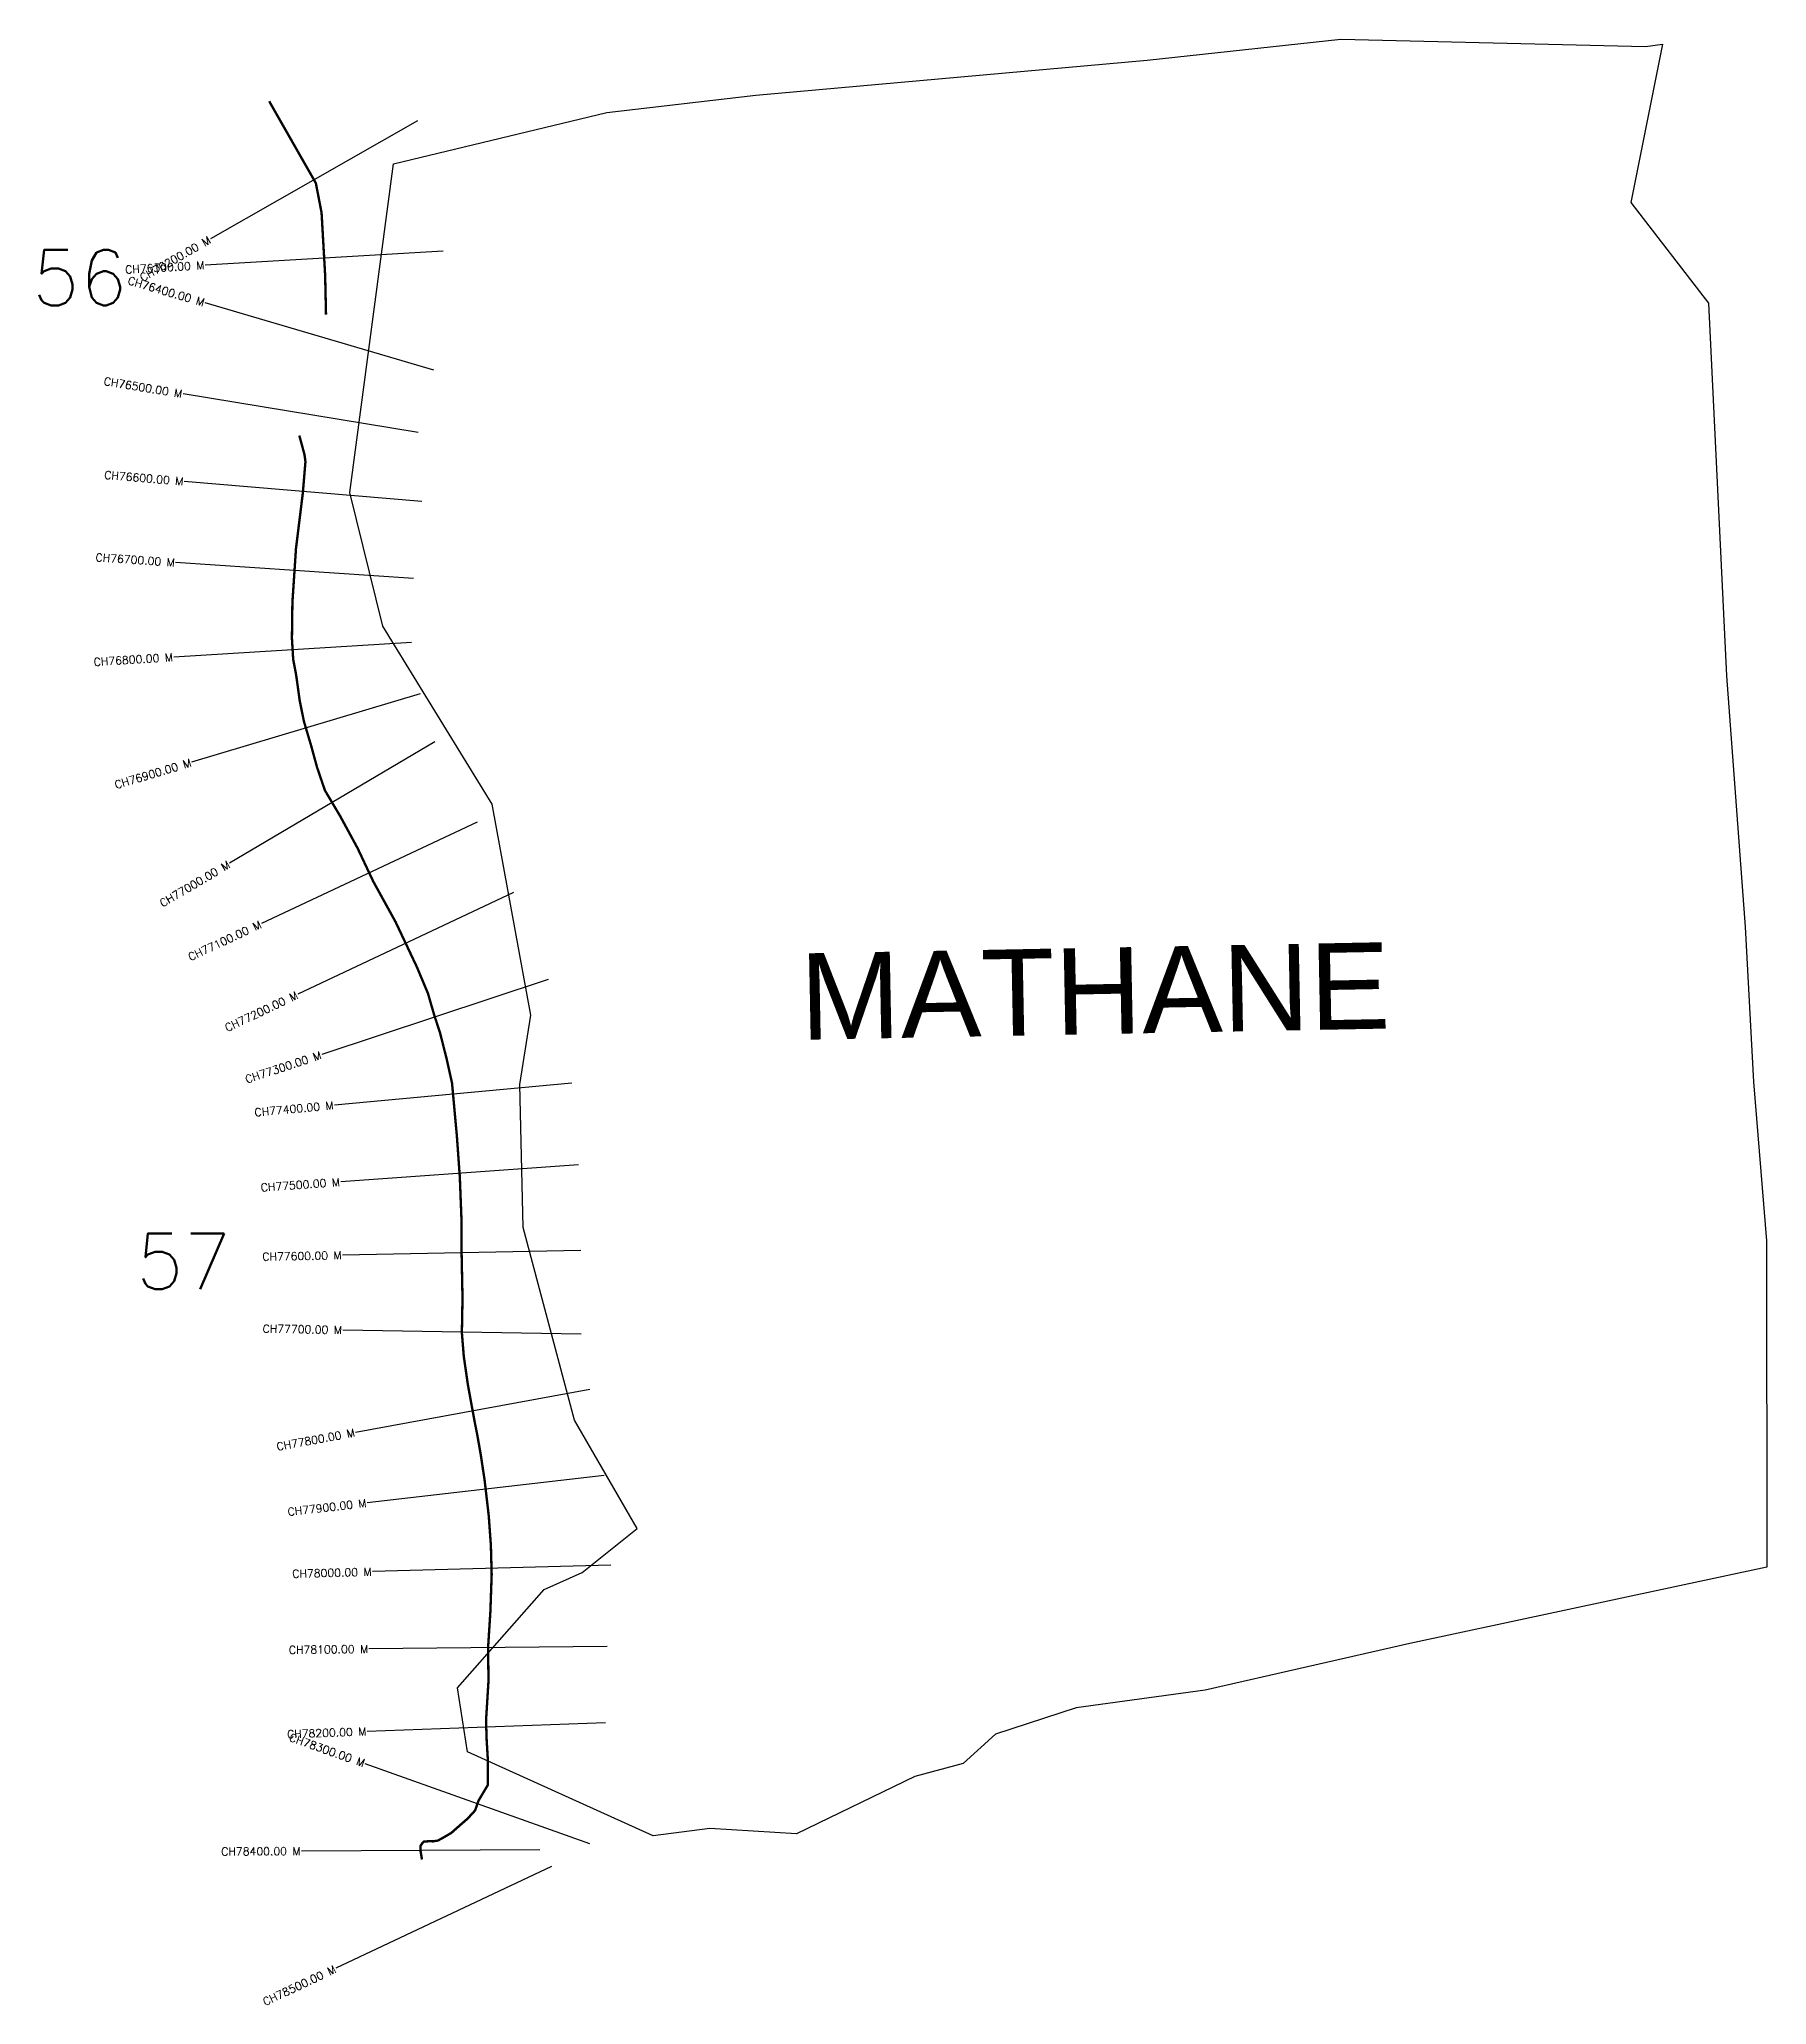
# Model space of a CAD drawing. Header units: metres. Extents: x 260466 to 262640, y 2162683 to 2165157.
import ezdxf
from ezdxf.enums import TextEntityAlignment as Align

# ---------------------------------------------------------------- set-up
doc = ezdxf.new("R2010")
doc.units = ezdxf.units.M
for name, color, linetype in [('CS', 134, 'Continuous'), ('CSMark', 6, 'Continuous'), ('NATURALLY PROTECTED', 3, 'Continuous'), ('village', 3, 'Continuous'), ('VILLAGE NAME', 250, 'Continuous')]:
    doc.layers.add(name, color=color, linetype=linetype)
doc.styles.get("Standard").update_dxf_attribs({"font": 'simplex.shx'})

msp = doc.modelspace()

# ---------------------------------------------------------------- linework, layer by layer
at = {"color": 6, "flags": 128}
msp.add_lwpolyline([(262508.8, 2165151.3), (262468.8, 2164952)], dxfattribs=at)
at = {"layer": 'CS'}
for p, q in [((260941.9, 2165054.6), (260681.2, 2164906.1)), ((260974.1, 2164890.4), (260674.6, 2164873.1)), ((260962.2, 2164740.6), (260674.4, 2164825.6)), ((260942.7, 2164662.1), (260646.7, 2164710.8)), ((260947.1, 2164575.5), (260648.2, 2164600.6)), ((260936.7, 2164478.7), (260637.4, 2164498.6)), ((260934.4, 2164397.9), (260635, 2164379.6)), ((260945, 2164333.4), (260657.6, 2164247.3)), ((260963.5, 2164272.8), (260705.4, 2164120)), ((261016.8, 2164171.9), (260745.3, 2164044.2)), ((261062.6, 2164083.3), (260791.4, 2163955.2)), ((261106.1, 2163973.6), (260821.3, 2163879.3)), ((261135.9, 2163843.1), (260837.2, 2163815.6)), ((261144.4, 2163740.4), (260845.2, 2163719)), ((261147.4, 2163632.7), (260847.4, 2163626.8)), ((261147.7, 2163527.1), (260847.8, 2163532.5)), ((261158.8, 2163457.8), (260863.8, 2163403.7)), ((261176.7, 2163349.3), (260878.6, 2163315)), ((261185, 2163236.6), (260885.1, 2163228.4)), ((261180.7, 2163134.2), (260880.8, 2163131)), ((261178.3, 2163038.1), (260878.5, 2163027.3)), ((261158.6, 2162885.8), (260876, 2162986.5)), ((261095.7, 2162878.2), (260795.7, 2162876.6)), ((261110.4, 2162857.3), (260839.2, 2162729.2))]:
    msp.add_line(p, q, dxfattribs=at)
at = {"layer": 'NATURALLY PROTECTED', "const_width": 3, "flags": 128}
msp.add_lwpolyline([(260755.2, 2165079.2), (260755.2, 2165079.2)], close=True, dxfattribs=at)
for points in [[(260755.2, 2165079.2), (260813.9, 2164976.2), (260821.1, 2164939), (260825.6, 2164860.4), (260826.7, 2164810.8)], [(260793.1, 2164658.5), (260799.6, 2164634.5), (260800.8, 2164625.6), (260797.5, 2164586), (260788.9, 2164516.2), (260784.4, 2164448.4), (260783.8, 2164403), (260785.4, 2164376.6), (260789.1, 2164357.2), (260793.6, 2164324.7), (260798.9, 2164298.6), (260807.8, 2164268.7), (260815.4, 2164240.9), (260825.3, 2164211.8), (260844.4, 2164179.6), (260866.4, 2164139.1), (260886.3, 2164096.9), (260914.2, 2164046.3), (260941.2, 2163989.2), (260955.1, 2163956), (260962.8, 2163929.2), (260970.2, 2163906.7), (260978.4, 2163874.3), (260985.3, 2163843.3), (260988.4, 2163809.5), (260991.4, 2163776.7), (260995.1, 2163725.3), (260997.2, 2163671.4), (260997.3, 2163631.9), (260998.5, 2163572.6), (260997.7, 2163529.1), (261000.1, 2163499.3), (261005.3, 2163463.4), (261013.9, 2163416.4), (261017, 2163400.9), (261021.4, 2163376), (261026.4, 2163342.8), (261031.5, 2163298.8), (261034.2, 2163261.6), (261035.2, 2163224.8), (261033.6, 2163178.5), (261030.7, 2163133), (261031.2, 2163090.7), (261028.1, 2163040.9), (261028.9, 2163016.3), (261030.4, 2162991.3), (261030.2, 2162959.5), (261018.8, 2162940.4), (261014.3, 2162927.7), (261005, 2162917.6), (260994.8, 2162908.7), (260984.4, 2162899.5), (260975.6, 2162894.3), (260967.4, 2162889.8), (260961.3, 2162888.9), (260955.7, 2162889), (260949.8, 2162888.5), (260948.1, 2162886.8), (260945.6, 2162883.1), (260945.7, 2162876.6), (260947.5, 2162866)]]:
    msp.add_lwpolyline(points, dxfattribs=at)
at = {"layer": 'village', "color": 6}
for points in [[(262640, 2163234.1, 0), (262190.7, 2163137.9, 0), (261933.1, 2163079.3, 0), (261770.7, 2163056.8, 0), (261669.2, 2163023.8, 0), (261628.8, 2162986.7, 0), (261567.9, 2162970.4, 0), (261418.9, 2162898.5, 0), (261309.9, 2162904.9, 0), (261238.3, 2162895.7, 0), (261004.6, 2163001.7, 0), (260992, 2163082.1, 0), (261101.1, 2163205.8, 0), (261149.2, 2163227.3, 0), (261218.2, 2163282.7, 0), (261139.5, 2163419.2, 0), (261074.8, 2163661.6, 0), (261070.8, 2163841.7, 0), (261084.5, 2163929, 0), (261035.7, 2164194.3, 0), (260898.2, 2164418.4, 0), (260856.6, 2164586.6, 0), (260911.8, 2165000.3, 0), (261180.1, 2165064.9, 0), (261367.7, 2165086.8, 0), (261860.1, 2165131.1, 0), (262103.8, 2165157.2, 0), (262487.4, 2165148.3, 0), (262508.8, 2165151.3, 0)], [(262468.8, 2164952, 0), (262566.9, 2164824.9, 0), (262589.2, 2164356, 0), (262612.9, 2164040.1, 0), (262623.5, 2163845, 0), (262639.7, 2163644.8, 0), (262640, 2163234.1, 0)]]:
    msp.add_polyline3d(points, dxfattribs=at)

# ---------------------------------------------------------------- texts
at = {"char_height": 70, "attachment_point": 1}
for s, insert in [('56', (260456.8, 2164892.1)), ('57', (260587.5, 2163654.1))]:
    msp.add_mtext_dynamic_manual_height_columns(s, width=95.172, gutter_width=1, heights=[0], dxfattribs=dict(at, insert=insert))
at = {"layer": 'CSMark'}
for s, rotation, p in [('CH76200.00 M', 29.6726, (260680.3, 2164905.6)), ('CH76300.00 M', 3.3192, (260673.6, 2164873)), ('CH76400.00 M', 343.5585, (260673.5, 2164825.8)), ('CH76500.00 M', 350.6628, (260645.7, 2164710.9)), ('CH76600.00 M', 355.2068, (260647.2, 2164600.7)), ('CH76700.00 M', 356.2045, (260636.4, 2164498.6)), ('CH76800.00 M', 3.5051, (260634, 2164379.5)), ('CH76900.00 M', 16.6775, (260656.7, 2164247)), ('CH77000.00 M', 30.6185, (260704.5, 2164119.5)), ('CH77100.00 M', 25.1861, (260744.4, 2164043.8)), ('CH77200.00 M', 25.285, (260790.5, 2163954.8)), ('CH77300.00 M', 18.3143, (260820.3, 2163879)), ('CH77400.00 M', 5.2718, (260836.2, 2163815.5)), ('CH77500.00 M', 4.0904, (260844.2, 2163718.9)), ('CH77600.00 M', 1.1393, (260846.4, 2163626.7)), ('CH77700.00 M', 358.9617, (260846.8, 2163532.5)), ('CH77800.00 M', 10.3904, (260862.8, 2163403.5)), ('CH77900.00 M', 6.5701, (260877.6, 2163314.9)), ('CH78000.00 M', 1.5776, (260884.1, 2163228.3)), ('CH78100.00 M', 0.6254, (260879.8, 2163131)), ('CH78200.00 M', 2.0516, (260877.5, 2163027.3)), ('CH78300.00 M', 340.3867, (260875.1, 2162986.9)), ('CH78400.00 M', 0.3055, (260794.7, 2162876.6)), ('CH78500.00 M', 25.2717, (260838.3, 2162728.8))]:
    msp.add_text(s, height=10, rotation=rotation, dxfattribs=at).set_placement(p, align=Align.MIDDLE_RIGHT)
at = {"layer": 'VILLAGE NAME', "insert": (261422.2, 2164006.5), "char_height": 108.748, "attachment_point": 1, "rotation": 1.1028}
msp.add_mtext_dynamic_manual_height_columns('{\\fArial|b0|i0|c0|p34;MATHANE}', width=726.929, gutter_width=543.7, heights=[0], dxfattribs=at)

doc.saveas('drawing.dxf')
